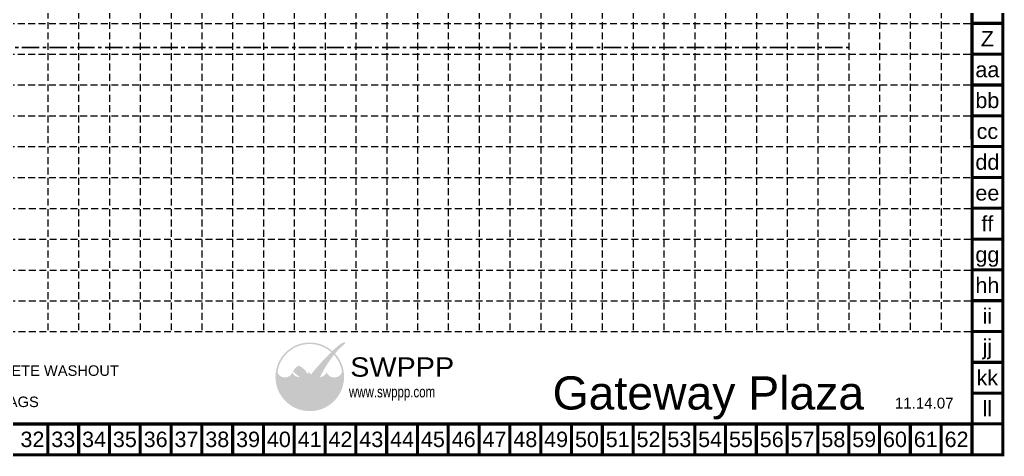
# Model space of a CAD drawing. Header units: inches. Extents: x 503 to 14758, y 2271 to 11188.
# Drawn here: x 7650 to 14758, y 2271 to 5422 of the extents above; entities that cross this region are included whole.
import ezdxf
from ezdxf.enums import TextEntityAlignment as Align

# ---------------------------------------------------------------- set-up
doc = ezdxf.new("R2010")
doc.units = ezdxf.units.IN
doc.header["$LTSCALE"] = 100
doc.header["$MEASUREMENT"] = 0
doc.linetypes.add('CENTER', pattern=[2, 1.25, -0.25, 0.25, -0.25])
doc.linetypes.add('HIDDEN', pattern=[0.375, 0.25, -0.125])
for name, color, linetype in [('BASE', 7, 'Continuous'), ('GRID', 254, 'HIDDEN'), ('LEGEND', 7, 'Continuous'), ('LOGO', 7, 'Continuous'), ('MISC', 7, 'Continuous')]:
    doc.layers.add(name, color=color, linetype=linetype)
doc.styles.add("L200'", font='ARIAL.TTF', dxfattribs={"height": 0.001969})
doc.styles.add('LOGO1', font='ROCKEB.TTF', dxfattribs={"height": 25})
doc.styles.get("Standard").update_dxf_attribs({"font": 'ARIAL.TTF'})

# ---------------------------------------------------------------- blocks, each defined once
blk = doc.blocks.new('new logo')
at = {"layer": 'LOGO'}
h = blk.add_hatch(color=170, dxfattribs=at)
h.paths.add_polyline_path([(67.4, 44.1), (66.8, 44.7), (66.3, 45.2), (66, 45.8), (65.5, 46.4), (65.1, 47.2), (64.7, 47.9), (64.4, 48.5), (64.2, 49), (63.9, 49.6), (63.7, 50.1), (63.3, 51), (62.9, 52), (62.6, 52.8), (62.4, 53.3), (62.2, 53.7), (62.1, 54.2), (61.9, 54.7), (61.7, 55.2), (61.5, 55.7), (61.3, 56.3), (61, 56.8), (60.8, 57.4), (60.5, 57.9), (60.2, 58.5), (60, 59.1), (59.7, 59.6), (59.3, 60.2), (59, 60.8), (58.7, 61.3), (58.3, 61.9), (58, 62.4), (57.6, 62.9), (57.3, 63.4), (56.9, 63.9), (56.6, 64.3), (56.3, 64.7), (55.9, 65.1), (55.6, 65.5), (55.2, 65.9), (54.9, 66.2), (54, 66.2), (52.9, 66.3), (52, 66.5), (51.5, 66.6), (50.9, 66.8), (50.3, 67), (49.4, 67.4), (48.3, 67.9), (47.3, 68.6), (46.5, 69.3), (45.7, 70), (45, 70.8), (44.4, 71.5), (44, 72.2), (43.6, 72.7), (43.4, 72.9), (43.2, 73.2), (43.1, 73.4), (43, 73.5), (42.8, 73.7), (42.7, 73.7), (42.7, 73.8), (42.6, 73.8), (42.5, 73.7), (42.5, 73.6), (42.4, 73.5), (42.4, 73.4), (42.3, 73.2), (42.2, 72.8), (42, 72.1), (41.7, 71.5), (41.4, 70.9), (41, 70.3), (40.5, 69.8), (40, 69.2), (39.4, 68.7), (38.8, 68.2), (38.1, 67.7), (37.3, 67.3), (36.5, 66.9), (35.7, 66.6), (34.9, 66.3), (34, 66.1), (33, 66), (31.9, 65.9), (30.8, 65.9), (29.6, 65.9), (28.6, 66), (27.6, 66.1), (26.7, 66.4), (25.8, 66.7), (25, 67.1), (24.1, 67.6), (23.2, 68.2), (22.4, 68.9), (21.8, 69.5), (21.4, 69.9), (21, 70.4), (20.6, 70.9), (20.2, 71.5), (19.9, 72.1), (19.5, 72.9), (19.2, 73.8), (18.9, 74.8, -0.595729), (106.3, 106.8), (107, 107.5), (107.5, 108), (108.1, 108.6, 37.93689), (112.3, 104.5), (112.1, 104.2), (111.6, 103.7), (111.1, 103.1), (110.6, 102.5, -0.146449), (123.6, 75), (123.3, 74.5), (123.1, 74), (122.9, 73.5), (122.8, 73.1), (122.5, 72.4), (122.2, 71.7), (121.9, 71.1), (121.5, 70.5), (121.1, 70), (120.7, 69.5), (120.2, 69), (119.6, 68.6), (119, 68.1), (118.4, 67.7), (117.8, 67.4), (117.1, 67), (116.5, 66.7), (115.8, 66.5), (115, 66.3), (114.3, 66.1), (113.5, 66), (112.7, 65.9), (111.9, 65.8), (111.1, 65.8), (110.3, 65.8), (109.4, 65.9), (108.6, 66), (107.7, 66.2), (106.8, 66.4), (105.9, 66.7), (105.1, 67.1), (104.3, 67.5), (103.5, 68), (102.8, 68.6), (102.1, 69.3), (101.4, 70), (100.8, 70.7), (100.2, 71.4), (99.8, 72), (99.5, 72.5), (99.4, 72.8), (99.3, 73), (99.1, 73.2), (99, 73.4), (98.9, 73.5), (98.8, 73.6), (98.7, 73.6), (98.6, 73.6), (98.5, 73.5), (98.4, 73.4), (98.4, 73.3), (98.3, 73.2), (98.2, 73), (98.1, 72.8), (97.8, 72.4), (97.4, 71.8), (96.9, 71.1), (96.4, 70.5), (95.9, 70.1), (95.4, 69.6), (94.8, 69.1), (94.2, 68.6), (93.5, 68.2), (92.8, 67.7), (91.9, 67.3), (91, 66.9), (90.1, 66.6), (89.4, 66.4), (88.6, 66.2), (87.8, 66.1), (87.6, 65.6), (87.4, 65.1), (87.1, 64.4), (86.9, 63.8), (86.6, 63), (86.3, 62.2), (85.9, 61.3), (85.6, 60.4), (85.3, 59.5), (84.9, 58.6), (84.6, 57.7), (84.2, 56.7), (83.9, 55.8), (83.5, 54.9), (83.2, 54), (82.9, 53.2), (82.6, 52.4), (82.3, 51.6), (82.1, 51), (81.9, 50.3), (81.6, 49.8), (81.3, 48.9), (80.9, 48.1), (80.5, 47.3), (80.1, 46.6), (79.6, 45.9), (79.1, 45.4), (78.6, 44.8), (78.1, 44.3), (77.6, 43.9), (77, 43.5), (76.5, 43.1), (75.9, 42.8), (75.3, 42.6), (74.6, 42.3), (73.7, 42.1), (73, 41.9), (72.2, 41.9), (71.6, 42), (70.9, 42.2), (70.1, 42.5), (69.4, 42.8), (68.7, 43.1), (68, 43.5)])
h.paths.add_polyline_path([(71.8, 72), (70.7, 73.9), (70.1, 75.2), (69.7, 74.3), (68.7, 72.6), (67.9, 71.7), (67.9, 71.5), (68.1, 71.2), (68.3, 71), (68.4, 70.8), (68.5, 70.6), (68.7, 70.4), (68.8, 70.2), (68.9, 70.1), (69, 70), (69.1, 69.8), (69.3, 69.7), (69.4, 69.7), (69.5, 69.6), (69.6, 69.5), (69.7, 69.5), (69.8, 69.4), (69.9, 69.4), (70.1, 69.3), (70.2, 69.3), (70.3, 69.2), (70.4, 69.2), (70.5, 69.2), (70.6, 69.2), (70.8, 69.2), (70.9, 69.2), (71, 69.2), (71.1, 69.2), (71.2, 69.2), (71.3, 69.2), (71.4, 69.2), (71.5, 69.2), (71.6, 69.2), (71.7, 69.3), (71.8, 69.3), (71.9, 69.3), (72, 69.4), (72.1, 69.5), (72.2, 69.5), (72.3, 69.6), (72.5, 69.6), (72.6, 69.7), (72.7, 69.8), (72.8, 69.9), (72.9, 70), (73, 70.1), (73.1, 70.2), (73.2, 70.3), (73.3, 70.4), (72.5, 71.1)], flags=17)
blk.add_hatch(color=240, dxfattribs=at).paths.add_polyline_path([(117.7, 117.3), (118.9, 118.2), (119.8, 118.9), (120.6, 119.5), (121.3, 119.9), (121.9, 120.3), (122.4, 120.6), (122.8, 120.9), (123.1, 121.1), (123.4, 121.3), (123.7, 121.4), (124, 121.6), (124.2, 121.7), (124.4, 121.8), (124.6, 121.9), (124.8, 121.9), (125, 122), (125.2, 122.1), (125.4, 122.2), (125.6, 122.2), (125.8, 122.3), (125.9, 122.4), (126.1, 122.4), (126.3, 122.5), (126.4, 122.5), (126.6, 122.6), (126.7, 122.6), (126.8, 122.7), (126.9, 122.7), (127.1, 122.7), (127.2, 122.8), (127.3, 122.8), (127.4, 122.8), (127.5, 122.8), (127.6, 122.8), (127.7, 122.8), (127.8, 122.8), (127.9, 122.8), (128, 122.8), (128.1, 122.8), (128.1, 122.8), (128.2, 122.8), (128.3, 122.8), (128.4, 122.8), (128.4, 122.7), (128.5, 122.7), (128.5, 122.7), (128.6, 122.7), (128.6, 122.6), (128.7, 122.6), (128.7, 122.6), (128.7, 122.5), (128.7, 122.5), (128.8, 122.4), (128.8, 122.4), (128.8, 122.3), (128.8, 122.3), (128.8, 122.2), (128.8, 122.1), (128.8, 122.1), (128.8, 122), (128.8, 121.9), (128.8, 121.8), (128.8, 121.8), (128.8, 121.7), (128.8, 121.6), (128.7, 121.5), (128.7, 121.4), (128.7, 121.3), (128.6, 121.3), (128.6, 121.2), (128.5, 121.1), (128.4, 121), (128.4, 120.8), (128.3, 120.7), (128.2, 120.6), (128.1, 120.4), (128, 120.3), (127.8, 120.1), (127.7, 120), (127.6, 119.8), (127.4, 119.6), (127.3, 119.4), (127.1, 119.2), (126.8, 119), (126.6, 118.8), (126.3, 118.5), (125.9, 118.2), (125.5, 117.9), (125.1, 117.5), (124.6, 117), (124, 116.6), (123.5, 116.1), (122.9, 115.6), (122.3, 115.1), (121.7, 114.5), (121.1, 114), (120.6, 113.5), (120, 113), (119.5, 112.5), (119, 112), (118.5, 111.5), (118, 111), (117.5, 110.5), (117, 109.9), (116.5, 109.4), (116, 108.8), (115.5, 108.3), (115, 107.7), (114.5, 107.1), (114, 106.6), (113.5, 106), (113, 105.4), (112.5, 104.8), (112.1, 104.2), (111.6, 103.7), (111.1, 103.1), (110.6, 102.4), (110.1, 101.8), (109.6, 101.1), (109, 100.4), (108.5, 99.7), (107.9, 98.9), (107.3, 98.1), (106.7, 97.3), (106, 96.4), (105.4, 95.6), (104.8, 94.7), (104.2, 93.9), (103.6, 93.1), (103.1, 92.3), (102.5, 91.5), (102, 90.6), (101.4, 89.8), (100.9, 89), (100.3, 88.2), (99.8, 87.3), (99.2, 86.5), (98.6, 85.6), (98.1, 84.7), (97.5, 83.8), (96.9, 82.9), (96.4, 82), (95.9, 81.1), (95.4, 80.3), (94.9, 79.5), (94.5, 78.7), (94, 78), (93.6, 77.2), (93.2, 76.5), (92.8, 75.8), (92.4, 75), (92, 74.3), (91.6, 73.5), (91.2, 72.8), (90.8, 72), (90.4, 71.3), (90, 70.6), (89.6, 69.9), (89.3, 69.3), (89, 68.7), (88.8, 68.2), (88.5, 67.7), (88.3, 67.3), (88.1, 66.9), (88, 66.5), (87.8, 66.1), (87.6, 65.6), (87.4, 65.1), (87.1, 64.4), (86.9, 63.8), (86.6, 63), (86.3, 62.2), (85.9, 61.3), (85.6, 60.4), (85.3, 59.5), (84.9, 58.6), (84.6, 57.7), (84.2, 56.7), (83.9, 55.8), (83.5, 54.9), (83.2, 54), (82.9, 53.2), (82.6, 52.4), (82.3, 51.6), (82.1, 51), (81.9, 50.3), (81.6, 49.8), (81.4, 49.2), (81.2, 48.7), (81, 48.3), (80.8, 47.9), (80.6, 47.5), (80.4, 47.1), (80.2, 46.7), (80, 46.4), (79.7, 46.1), (79.5, 45.8), (79.2, 45.5), (79, 45.2), (78.7, 44.9), (78.5, 44.7), (78.2, 44.4), (78, 44.2), (77.7, 44), (77.4, 43.8), (77.2, 43.6), (76.9, 43.4), (76.6, 43.2), (76.3, 43), (76, 42.9), (75.7, 42.7), (75.5, 42.6), (75.2, 42.5), (74.9, 42.4), (74.6, 42.3), (74.3, 42.2), (74, 42.1), (73.8, 42.1), (73.5, 42), (73.2, 42), (73, 41.9), (72.7, 41.9), (72.5, 41.9), (72.2, 41.9), (72, 42), (71.8, 42), (71.5, 42.1), (71.3, 42.1), (71.1, 42.2), (70.8, 42.2), (70.6, 42.3), (70.4, 42.4), (70.1, 42.5), (69.9, 42.6), (69.6, 42.7), (69.4, 42.8), (69.2, 42.9), (68.9, 43), (68.7, 43.1), (68.5, 43.2), (68.2, 43.4), (68, 43.6), (67.8, 43.7), (67.6, 43.9), (67.4, 44.1), (67.2, 44.3), (67, 44.5), (66.8, 44.7), (66.6, 44.9), (66.5, 45.1), (66.3, 45.4), (66.1, 45.6), (65.9, 45.9), (65.7, 46.2), (65.4, 46.6), (65.2, 47), (65, 47.4), (64.7, 47.9), (64.4, 48.5), (64.2, 49), (63.9, 49.6), (63.7, 50.1), (63.4, 50.7), (63.2, 51.3), (63, 51.8), (62.8, 52.3), (62.6, 52.8), (62.4, 53.3), (62.2, 53.7), (62.1, 54.2), (61.9, 54.7), (61.7, 55.2), (61.5, 55.7), (61.3, 56.3), (61, 56.8), (60.8, 57.4), (60.5, 57.9), (60.2, 58.5), (60, 59.1), (59.7, 59.6), (59.3, 60.2), (59, 60.8), (58.7, 61.3), (58.3, 61.9), (58, 62.4), (57.6, 62.9), (57.3, 63.4), (56.9, 63.9), (56.6, 64.3), (56.3, 64.7), (55.9, 65.1), (55.6, 65.5), (55.2, 65.9), (54.9, 66.3), (54.5, 66.6), (54.1, 67), (53.7, 67.4), (53.3, 67.8), (52.8, 68.1), (52.4, 68.5), (51.9, 68.9), (51.4, 69.3), (50.9, 69.7), (50.5, 70), (50, 70.4), (49.5, 70.8), (49.1, 71.1), (48.7, 71.5), (48.2, 71.8), (47.8, 72.1), (47.5, 72.4), (47.1, 72.7), (46.8, 72.9), (46.6, 73.1), (46.3, 73.3), (46.1, 73.5), (45.9, 73.6), (45.7, 73.8), (45.6, 73.9), (45.5, 74), (45.3, 74.2), (45.2, 74.3), (45.1, 74.4), (45, 74.6), (45, 74.7), (44.9, 74.8), (44.8, 75), (44.8, 75.1), (44.8, 75.2), (44.7, 75.4), (44.7, 75.5), (44.7, 75.7), (44.7, 75.8), (44.7, 76), (44.7, 76.1), (44.7, 76.3), (44.8, 76.4), (44.8, 76.6), (44.9, 76.7), (44.9, 76.9), (45, 77.1), (45.1, 77.2), (45.2, 77.4), (45.3, 77.6), (45.4, 77.8), (45.6, 78), (45.7, 78.2), (45.9, 78.5), (46.1, 78.7), (46.3, 79), (46.6, 79.3), (46.8, 79.5), (47.1, 79.8), (47.3, 80.1), (47.6, 80.4), (47.9, 80.7), (48.2, 81), (48.5, 81.3), (48.8, 81.6), (49.2, 81.9), (49.5, 82.2), (49.8, 82.5), (50.1, 82.7), (50.4, 83), (50.7, 83.2), (51, 83.4), (51.2, 83.6), (51.5, 83.8), (51.7, 83.9), (51.9, 84.1), (52.1, 84.2), (52.2, 84.3), (52.4, 84.4), (52.5, 84.5), (52.7, 84.5), (52.8, 84.6), (53, 84.6), (53.1, 84.6), (53.2, 84.7), (53.3, 84.7), (53.5, 84.7), (53.6, 84.7), (53.7, 84.7), (53.8, 84.7), (54, 84.7), (54.1, 84.6), (54.2, 84.6), (54.3, 84.5), (54.5, 84.5), (54.6, 84.4), (54.7, 84.4), (54.9, 84.3), (55, 84.2), (55.2, 84.1), (55.3, 84.1), (55.5, 84), (55.7, 83.9), (55.9, 83.7), (56.1, 83.6), (56.4, 83.4), (56.7, 83.2), (57, 83), (57.3, 82.8), (57.7, 82.5), (58, 82.3), (58.4, 82), (58.8, 81.7), (59.2, 81.4), (59.6, 81.1), (60, 80.8), (60.4, 80.5), (60.8, 80.2), (61.2, 79.9), (61.5, 79.6), (61.9, 79.3), (62.3, 78.9), (62.6, 78.6), (63, 78.3), (63.3, 77.9), (63.7, 77.5), (64, 77.2), (64.3, 76.8), (64.6, 76.4), (64.9, 76), (65.2, 75.6), (65.5, 75.2), (65.8, 74.8), (66.1, 74.4), (66.4, 74), (66.7, 73.6), (66.9, 73.2), (67.2, 72.8), (67.4, 72.5), (67.6, 72.1), (67.8, 71.8), (67.9, 71.5), (68.1, 71.2), (68.3, 71), (68.4, 70.8), (68.5, 70.6), (68.7, 70.4), (68.8, 70.2), (68.9, 70.1), (69, 70), (69.1, 69.8), (69.3, 69.7), (69.4, 69.7), (69.5, 69.6), (69.6, 69.5), (69.7, 69.5), (69.8, 69.4), (69.9, 69.4), (70.1, 69.3), (70.2, 69.3), (70.3, 69.2), (70.4, 69.2), (70.5, 69.2), (70.6, 69.2), (70.8, 69.2), (70.9, 69.2), (71, 69.2), (71.1, 69.2), (71.2, 69.2), (71.3, 69.2), (71.4, 69.2), (71.5, 69.2), (71.6, 69.2), (71.7, 69.3), (71.8, 69.3), (71.9, 69.3), (72, 69.4), (72.1, 69.5), (72.2, 69.5), (72.3, 69.6), (72.5, 69.6), (72.6, 69.7), (72.7, 69.8), (72.8, 69.9), (72.9, 70), (73, 70.1), (73.1, 70.2), (73.2, 70.3), (73.3, 70.5), (73.5, 70.6), (73.6, 70.8), (73.7, 70.9), (73.9, 71.1), (74, 71.3), (74.2, 71.5), (74.3, 71.8), (74.5, 72), (74.7, 72.3), (74.9, 72.6), (75.1, 72.8), (75.3, 73.1), (75.6, 73.5), (75.8, 73.8), (76.1, 74.1), (76.4, 74.5), (76.7, 74.9), (77, 75.3), (77.3, 75.7), (77.7, 76.1), (78, 76.5), (78.4, 77), (78.8, 77.4), (79.2, 77.9), (79.6, 78.4), (80, 78.9), (80.5, 79.5), (81, 80), (81.5, 80.6), (82, 81.1), (82.5, 81.7), (83, 82.3), (83.6, 82.9), (84.1, 83.5), (84.7, 84.1), (85.2, 84.7), (85.7, 85.3), (86.2, 85.8), (86.7, 86.4), (87.2, 86.9), (87.7, 87.4), (88.1, 87.9), (88.6, 88.5), (89.1, 89), (89.5, 89.5), (90, 90.1), (90.5, 90.6), (91, 91.2), (91.5, 91.7), (92.1, 92.3), (92.6, 92.9), (93.2, 93.5), (93.8, 94.1), (94.4, 94.8), (95, 95.4), (95.6, 96), (96.3, 96.7), (96.9, 97.3), (97.6, 98), (98.2, 98.6), (98.8, 99.2), (99.4, 99.8), (100, 100.3), (100.5, 100.9), (101.1, 101.4), (101.6, 102), (102.1, 102.5), (102.7, 103.1), (103.2, 103.6), (103.7, 104.1), (104.2, 104.7), (104.8, 105.2), (105.3, 105.8), (105.9, 106.3), (106.4, 106.9), (107, 107.5), (107.5, 108), (108.1, 108.6), (108.7, 109.2), (109.3, 109.8), (109.9, 110.3), (110.4, 110.9), (111, 111.5), (111.6, 112), (112.2, 112.6), (112.8, 113.1), (113.4, 113.6), (114, 114.2), (114.6, 114.7), (115.3, 115.3), (116, 115.9), (116.8, 116.6)])
at = {"layer": 'LOGO', "style": 'LOGO1'}
for s, height, width, p in [('SWPPP', 31.32, 1.115, (137, 67)), ('www.swppp.com', 18.112, 0.77, (135, 33.4))]:
    blk.add_text(s, height=height, dxfattribs=dict(at, width=width)).set_placement(p)

msp = doc.modelspace()

# ---------------------------------------------------------------- linework, layer by layer
at = {"layer": 'BASE', "color": 9}
msp.add_line((14524.6, 10955), (14524.6, 2504.3), dxfattribs=at)
at = {"layer": 'BASE', "const_width": 22.2}
for points in [[(514.3, 2281.9), (14747, 2281.9), (14747, 11177.3), (514.3, 11177.3)], [(736.2, 2504.2), (14525.2, 2503.9), (14524.9, 10955.1), (739, 10955.3)]]:
    msp.add_lwpolyline(points, close=True, dxfattribs=at)
for points in [[(14747, 5395.3), (14524.6, 5395.3)], [(14747, 5172.9), (14524.6, 5172.9)], [(14747, 4950.5), (14524.6, 4950.5)], [(14747, 4728.2), (14524.6, 4728.2)], [(14747, 4505.8), (14524.6, 4505.8)], [(14747, 4283.4), (14524.6, 4283.4)], [(14747, 4061), (14524.6, 4061)], [(14747, 3838.6), (14524.6, 3838.6)], [(14747, 3616.2), (14524.6, 3616.2)], [(14747, 3393.8), (14524.6, 3393.8)], [(14747, 3171.5), (14524.6, 3171.5)], [(14747, 2949.1), (14524.6, 2949.1)], [(14747, 2726.7), (14524.6, 2726.7)], [(7853, 2281.9), (7853, 2504.3)], [(8075.4, 2281.9), (8075.4, 2504.3)], [(8297.8, 2281.9), (8297.8, 2504.3)], [(8520.2, 2281.9), (8520.2, 2504.3)], [(8742.6, 2281.9), (8742.6, 2504.3)], [(8965, 2281.9), (8965, 2504.3)], [(9187.3, 2281.9), (9187.3, 2504.3)], [(9409.7, 2281.9), (9409.7, 2504.3)], [(9632.1, 2281.9), (9632.1, 2504.3)], [(9854.5, 2281.9), (9854.5, 2504.3)], [(10076.9, 2281.9), (10076.9, 2504.3)], [(10299.3, 2281.9), (10299.3, 2504.3)], [(10521.7, 2281.9), (10521.7, 2504.3)], [(10744, 2281.9), (10744, 2504.3)], [(10966.4, 2281.9), (10966.4, 2504.3)], [(11188.8, 2281.9), (11188.8, 2504.3)], [(11411.2, 2281.9), (11411.2, 2504.3)], [(11633.6, 2281.9), (11633.6, 2504.3)], [(11856, 2281.9), (11856, 2504.3)], [(12078.4, 2281.9), (12078.4, 2504.3)], [(12300.7, 2281.9), (12300.7, 2504.3)], [(12523.1, 2281.9), (12523.1, 2504.3)], [(12745.5, 2281.9), (12745.5, 2504.3)], [(12967.9, 2281.9), (12967.9, 2504.3)], [(13190.3, 2281.9), (13190.3, 2504.3)], [(13412.7, 2281.9), (13412.7, 2504.3)], [(13635.1, 2281.9), (13635.1, 2504.3)], [(13857.4, 2281.9), (13857.4, 2504.3)], [(14079.8, 2281.9), (14079.8, 2504.3)], [(14302.2, 2281.9), (14302.2, 2504.3)], [(14747, 2504.3), (14524.6, 2504.3)], [(14524.6, 2281.9), (14524.6, 2504.3)]]:
    msp.add_lwpolyline(points, dxfattribs=at)
at = {"layer": 'GRID', "color": 252, "linetype": 'HIDDEN', "lineweight": 0, "ltscale": 2}
for p, q in [((7853, 10955), (7853, 3170.5)), ((8075.4, 10955), (8075.4, 3170.5)), ((8297.8, 10955), (8297.8, 3170.5)), ((8520.2, 10955), (8520.2, 3170.5)), ((8742.6, 10955), (8742.6, 3170.5)), ((8965, 10955), (8965, 3170.5)), ((9187.3, 10955), (9187.3, 3170.5)), ((9409.7, 10955), (9409.7, 3170.5)), ((9632.1, 10955), (9632.1, 3170.5)), ((9854.5, 10955), (9854.5, 3170.5)), ((10076.9, 10955), (10076.9, 3170.5)), ((10299.3, 10955), (10299.3, 3170.5)), ((10521.7, 10955), (10521.7, 3170.5)), ((10744, 10955), (10744, 3170.5)), ((10966.4, 10955), (10966.4, 3170.5)), ((11188.8, 10955), (11188.8, 3170.5)), ((11411.2, 10955), (11411.2, 3170.5)), ((11633.6, 10955), (11633.6, 3170.5)), ((11856, 10955), (11856, 3170.5)), ((12078.4, 10955), (12078.4, 3170.5)), ((12300.7, 10955), (12300.7, 3170.5)), ((12523.1, 10955), (12523.1, 3170.5)), ((12745.5, 10955), (12745.5, 3170.5)), ((12967.9, 10955), (12967.9, 3170.5)), ((13190.3, 10955), (13190.3, 3170.5)), ((13412.7, 10955), (13412.7, 3170.5)), ((13635.1, 10955), (13635.1, 3170.5)), ((13857.4, 10955), (13857.4, 3170.5)), ((14079.4, 10958.6), (14079.4, 3170.5)), ((14301.8, 10958.6), (14301.8, 3170.5)), ((736.7, 5395.3), (14524.6, 5395.3)), ((736.7, 5172.9), (14524.6, 5172.9)), ((736.7, 4950.5), (14524.6, 4950.5)), ((736.7, 4728.2), (14524.6, 4728.2)), ((736.7, 4505.8), (14524.6, 4505.8)), ((736.7, 4283.4), (14524.6, 4283.4)), ((741.7, 4060), (14529.6, 4060)), ((741.7, 3837.6), (14529.6, 3837.6)), ((741.7, 3615.2), (14529.6, 3615.2)), ((741.7, 3392.9), (14529.6, 3392.9)), ((741.7, 3170.5), (14529.6, 3170.5))]:
    msp.add_line(p, q, dxfattribs=at)
at = {"layer": 'MISC', "linetype": 'CENTER'}
msp.add_line((1466, 5221), (13658, 5221), dxfattribs=at)

# ---------------------------------------------------------------- block references
at = {"layer": 'GRID', "ltscale": 500, "xscale": 4.447709999999688, "yscale": 4.447709999999915, "zscale": 4.447709999999745}
msp.add_blockref('new logo', (9426.7, 2547.4), dxfattribs=at)

# ---------------------------------------------------------------- texts
at = {"insert": (11497.1, 2847.9), "char_height": 239.4, "width": 2629.664, "attachment_point": 1}
msp.add_mtext('Gateway Plaza', dxfattribs=at)
at = {"layer": 'BASE'}
for s, height, p in [('Z', 111.2, (14635.8, 5284.1)), ('aa', 111.19, (14635.8, 5061.7)), ('bb', 111.19, (14635.8, 4839.4)), ('cc', 111.19, (14635.8, 4617)), ('dd', 111.19, (14635.8, 4394.6)), ('ee', 111.19, (14635.8, 4172.2)), ('ff', 111.19, (14635.8, 3949.8)), ('gg', 111.19, (14635.8, 3727.4)), ('hh', 111.19, (14635.8, 3505)), ('ii', 111.19, (14635.8, 3282.7)), ('jj', 111.19, (14635.8, 3060.3)), ('kk', 111.19, (14635.8, 2837.9)), ('ll', 111.19, (14635.8, 2615.5)), ('32', 111.19, (7741.8, 2393.1)), ('33', 111.19, (7964.2, 2393.1)), ('34', 111.19, (8186.6, 2393.1)), ('35', 111.19, (8409, 2393.1)), ('36', 111.19, (8631.4, 2393.1)), ('37', 111.19, (8853.8, 2393.1)), ('38', 111.19, (9076.1, 2393.1)), ('39', 111.19, (9298.5, 2393.1)), ('40', 111.19, (9520.9, 2393.1)), ('41', 111.19, (9743.3, 2393.1)), ('42', 111.19, (9965.7, 2393.1)), ('43', 111.19, (10188.1, 2393.1)), ('44', 111.19, (10410.5, 2393.1)), ('45', 111.19, (10632.8, 2393.1)), ('46', 111.19, (10855.2, 2393.1)), ('47', 111.19, (11077.6, 2393.1)), ('48', 111.19, (11300, 2393.1)), ('49', 111.19, (11522.4, 2393.1)), ('50', 111.19, (11744.8, 2393.1)), ('51', 111.19, (11967.2, 2393.1)), ('52', 111.19, (12189.5, 2393.1)), ('53', 111.19, (12411.9, 2393.1)), ('54', 111.19, (12634.3, 2393.1)), ('55', 111.19, (12856.7, 2393.1)), ('56', 111.19, (13079.1, 2393.1)), ('57', 111.19, (13301.5, 2393.1)), ('58', 111.19, (13523.9, 2393.1)), ('59', 111.19, (13746.2, 2393.1)), ('60', 111.19, (13968.6, 2393.1)), ('61', 111.19, (14191, 2393.1)), ('62', 111.19, (14413.4, 2393.1))]:
    msp.add_text(s, height=height, dxfattribs=at).set_placement(p, align=Align.MIDDLE_CENTER)
msp.add_text('11.14.07', height=77.83, dxfattribs=at).set_placement((14180, 2615.6), align=Align.CENTER)
at = {"layer": 'LEGEND', "style": "L200'"}
for s, height, p in [('CONCRETE WASHOUT', 75.831, (7201, 2851.4)), ('SANDBAGS', 75.83, (7199, 2626))]:
    msp.add_text(s, height=height, dxfattribs=at).set_placement(p)

doc.saveas('drawing.dxf')
